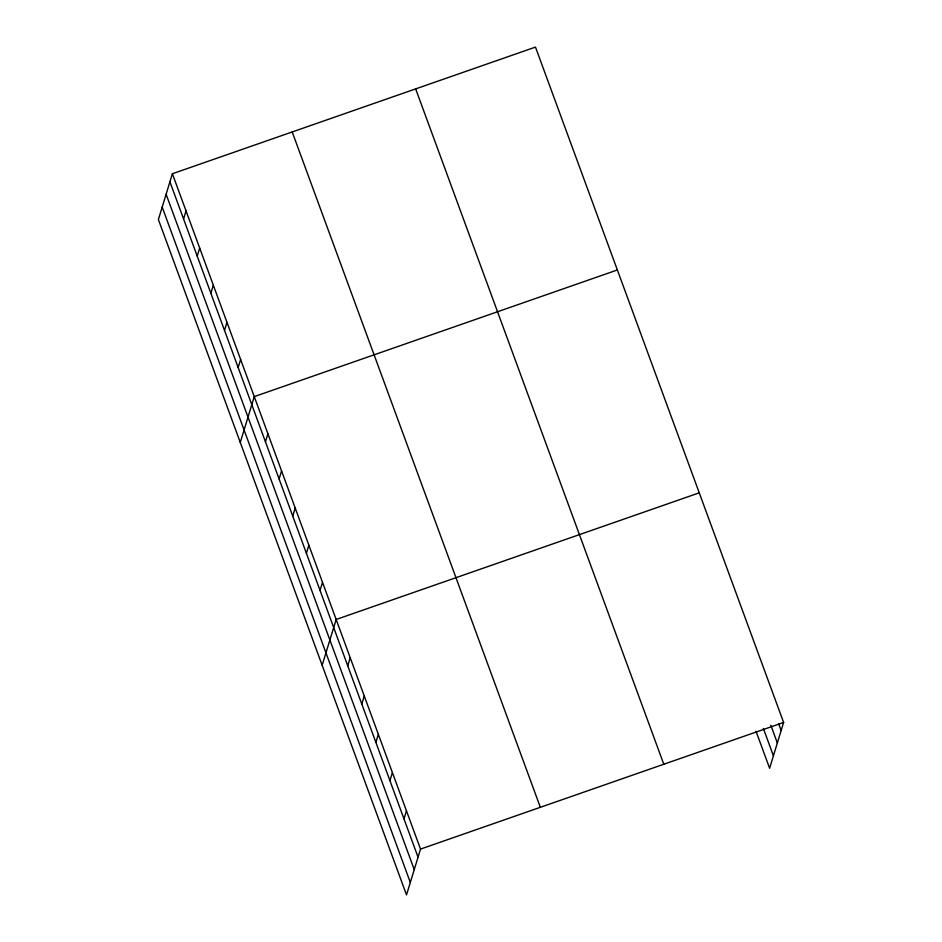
<?xml version="1.0" encoding="UTF-8"?>
<svg xmlns="http://www.w3.org/2000/svg" width="942" height="942" viewBox="0 0 942 942"><rect width="100%" height="100%" fill="white"/><g stroke="black" fill="none" stroke-linecap="round" stroke-linejoin="round"><path stroke-width="1.41" d="M172.386 173.752L158.386 219.545L406.52 894.9L420.521 849.095L172.386 173.752L535.48 47.1L783.614 722.455L769.614 768.248L756.049 731.345M183.572 218.956L186.033 210.89M197.219 256.106L199.68 248.04M210.867 293.245L213.328 285.179M224.514 330.395L226.975 322.329M238.161 367.533L240.622 359.467M240.269 442.41L254.269 396.617L617.363 269.965M265.456 441.822L267.917 433.756M279.103 478.972L281.564 470.906M292.75 516.11L295.211 508.044M306.397 553.26L308.858 545.194M320.045 590.399L322.505 582.333M322.152 665.276L336.153 619.483L699.247 492.831M347.751 665.817L350.212 657.752M361.81 704.086L364.271 696.02M375.87 742.355L378.343 734.289M389.929 780.624L392.402 772.558M403.988 818.904L406.461 810.827M420.521 849.095L783.614 722.455M778.634 723.692L781.142 730.521M770.815 725.21L777.338 742.979M763.373 728.472L773.417 755.802M415.657 88.889L663.792 764.245M292.208 131.951L540.343 807.306M169.925 181.818L418.048 857.173M166.122 194.264L414.245 869.619M162.189 207.099L410.323 882.454"/></g></svg>
